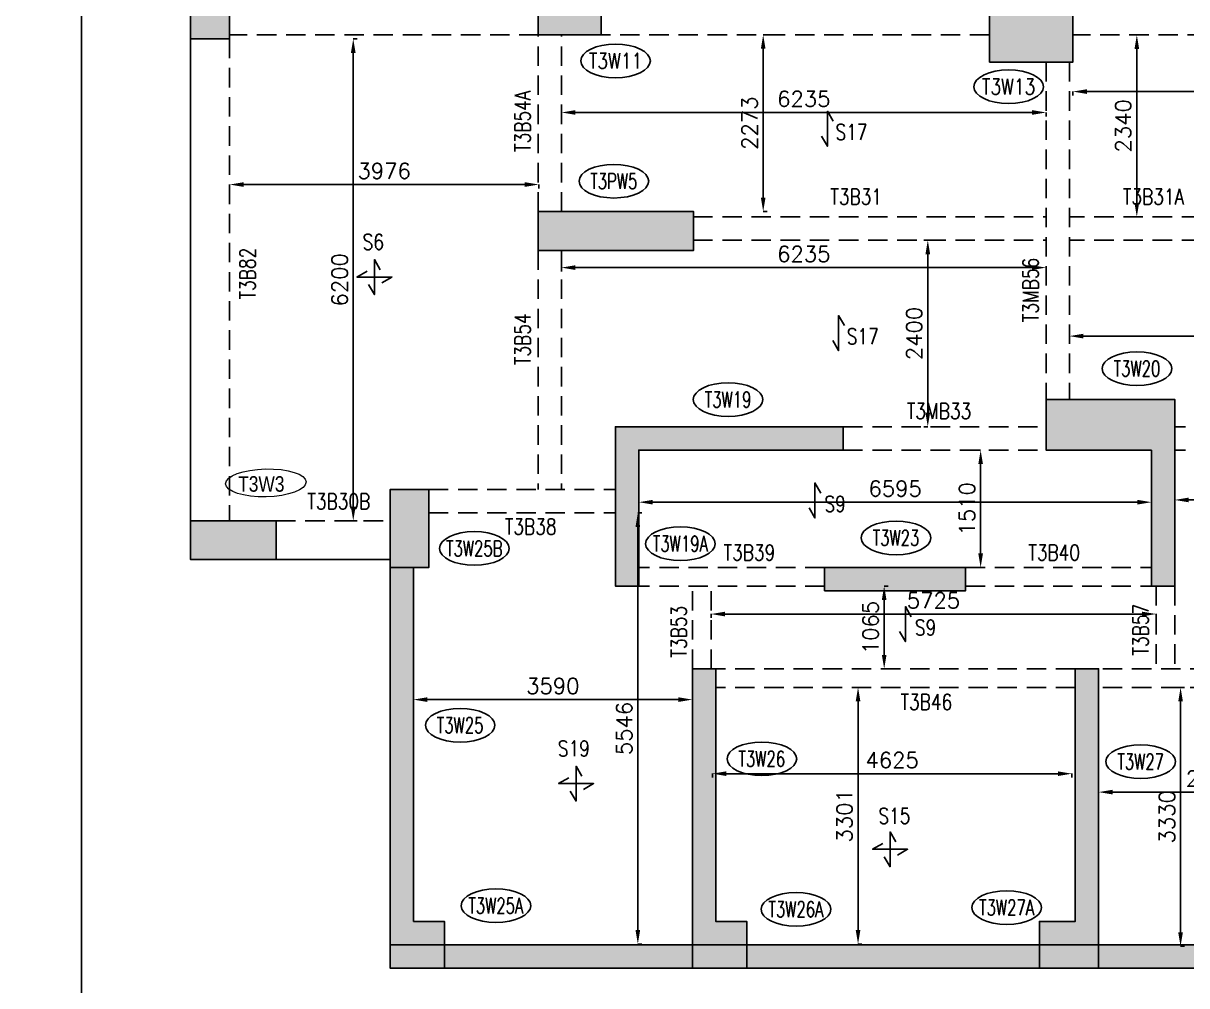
# Model space of a CAD drawing. Header units: millimetres. Extents: x 3105849 to 3692204, y 664613 to 1031566.
# Drawn here: x 3138010 to 3152977, y 676824 to 689207 of the extents above; entities that cross this region are included whole.
import ezdxf
from ezdxf.enums import TextEntityAlignment as Align

# ---------------------------------------------------------------- set-up
doc = ezdxf.new("R2010")
doc.units = ezdxf.units.MM
doc.header["$LTSCALE"] = 100
doc.header["$MEASUREMENT"] = 0
doc.linetypes.add('HIDDEN', pattern=[0.375, 0.25, -0.125])
for name, color, linetype, lineweight in [('A-WALL-IDEN', 211, 'Continuous', 15), ('RET. WALL HATCH', 40, 'Continuous', 15), ('SLAB NO', 3, 'Continuous', 35)]:
    doc.layers.add(name, color=color, linetype=linetype, lineweight=lineweight)
for name, color, linetype in [('BEAM', 3, 'Continuous'), ('BEAM NO', 3, 'Continuous'), ('COL', 6, 'Continuous'), ('col solid', 20, 'Continuous'), ('COL-NO TOWR-T3', 8, 'Continuous'), ('POD BEAM', 3, 'Continuous'), ('PODIUM COL', 6, 'Continuous'), ('PODIUM COL SOLID', 20, 'Continuous'), ('RET. WALL', 6, 'Continuous'), ('SLABS NO T2', 3, 'Continuous'), ('SYMBOL', 1, 'Continuous')]:
    doc.layers.add(name, color=color, linetype=linetype)
doc.styles.add('ARIAL', font='arial.ttf', dxfattribs={"width": 0.8})
doc.styles.add('romance', font='romans.shx')
doc.styles.add('ROMANS', font='romans.shx', dxfattribs={"width": 0.8})
doc.dimstyles.new('100T', dxfattribs={"dimtxt": 200, "dimasz": 180, "dimexe": 50, "dimexo": 50, "dimgap": 75, "dimtad": 1, "dimdec": 0, "dimzin": 0, "dimdsep": 46, "dimtxsty": 'romance', "dimcen": 0.09, "dimdle": 150, "dimclrd": 11, "dimclre": 11, "dimclrt": 2, "dimadec": 0, "dimazin": 0, "dimtfac": 1, "dimtdec": 0, "dimtofl": 0, "dimtmove": 0, "dimatfit": 3, "dimfxl": 1, "dimtolj": 1, "dimtzin": 0, "dimarcsym": 0})

# ---------------------------------------------------------------- blocks, each defined once
blk = doc.blocks.new('A$C08c7907b')
at = {"layer": 'COL-NO TOWR-T3', "color": 8}
blk.add_ellipse((-503, 194, 0), major_axis=(448, 0), ratio=0.482829, dxfattribs=at)
at = {"layer": 'COL-NO TOWR-T3', "color": 3, "style": 'ROMANS', "width": 0.8}
blk.add_attdef('12345', text='', height=200, dxfattribs=at).set_placement((-503, 194, 0), align=Align.MIDDLE_CENTER)
blk = doc.blocks.new('A$C6DB00AAD')
at = {"layer": 'SYMBOL', "color": 2, "linetype": 'Continuous'}
blk.add_lwpolyline([(150, 320), (75, 450), (75, 0), (0, 130)], dxfattribs=at)
blk = doc.blocks.new('A$C7B313EF1')
at = {"layer": 'SYMBOL', "color": 2, "linetype": 'Continuous'}
for points in [[(300, 320), (225, 450), (225, 0), (150, 130)], [(130, 300), (0, 225), (450, 225), (320, 150)]]:
    blk.add_lwpolyline(points, dxfattribs=at)
blk = doc.blocks.new('*D2789')
at = {"layer": 'Defpoints', "color": 0, "transparency": 16777216}
for p in [(3151513, 689056, 0), (3152335, 689056), (3151468, 686716, 0)]:
    blk.add_point(p, dxfattribs=at)
at = {"layer": 'SLABS NO T2', "color": 11, "lineweight": -2, "transparency": 16777216}
for p, q in [((3152334, 689056), (3152385, 689056)), ((3152335, 686896), (3152335, 688876)), ((3152334, 686716), (3152385, 686716))]:
    blk.add_line(p, q, dxfattribs=at)
at = {"layer": 'SLABS NO T2', "color": 11, "transparency": 16777216}
for points in [[(3152305, 688876), (3152365, 688876), (3152335, 689056)], [(3152305, 686896), (3152365, 686896), (3152335, 686716)]]:
    blk.add_solid(points, dxfattribs=at)
at = {"layer": 'SLABS NO T2', "color": 2, "transparency": 16777216, "insert": (3152160, 687886), "char_height": 200, "attachment_point": 5, "rotation": 90, "style": 'romance'}
blk.add_mtext('\\A1;2340', dxfattribs=at)
blk = doc.blocks.new('*D2790')
at = {"layer": 'Defpoints', "color": 0, "transparency": 16777216}
for p in [(3151513, 689056, 0), (3156613, 689056), (3151513, 688328)]:
    blk.add_point(p, dxfattribs=at)
at = {"layer": 'SLABS NO T2', "color": 11, "lineweight": -2, "transparency": 16777216}
for p, q in [((3151513, 688329), (3151513, 688278)), ((3156433, 688328), (3151693, 688328)), ((3156613, 688329), (3156613, 688278))]:
    blk.add_line(p, q, dxfattribs=at)
at = {"layer": 'SLABS NO T2', "color": 11, "transparency": 16777216}
for points in [[(3151693, 688358), (3151693, 688298), (3151513, 688328)], [(3156433, 688358), (3156433, 688298), (3156613, 688328)]]:
    blk.add_solid(points, dxfattribs=at)
at = {"layer": 'SLABS NO T2', "color": 2, "transparency": 16777216, "insert": (3154063, 688503), "char_height": 200, "attachment_point": 5, "style": 'romance'}
blk.add_mtext('\\A1;5100', dxfattribs=at)
blk = doc.blocks.new('*D2791')
at = {"layer": 'Defpoints', "color": 0, "transparency": 16777216}
for p in [(3140665, 689058), (3144641, 689058), (3140665, 687132)]:
    blk.add_point(p, dxfattribs=at)
at = {"layer": 'SLABS NO T2', "color": 11, "lineweight": -2, "transparency": 16777216}
for p, q in [((3140665, 687133), (3140665, 687082)), ((3144461, 687132), (3140845, 687132)), ((3144641, 687133), (3144641, 687082))]:
    blk.add_line(p, q, dxfattribs=at)
at = {"layer": 'SLABS NO T2', "color": 11, "transparency": 16777216}
for points in [[(3140845, 687162), (3140845, 687102), (3140665, 687132)], [(3144461, 687162), (3144461, 687102), (3144641, 687132)]]:
    blk.add_solid(points, dxfattribs=at)
at = {"layer": 'SLABS NO T2', "color": 2, "transparency": 16777216, "insert": (3142653, 687307), "char_height": 200, "attachment_point": 5, "style": 'romance'}
blk.add_mtext('\\A1;3976', dxfattribs=at)
blk = doc.blocks.new('*D2792')
at = {"layer": 'Defpoints', "color": 0, "transparency": 16777216}
for p in [(3140663, 689006), (3140663, 682806), (3142255, 682806)]:
    blk.add_point(p, dxfattribs=at)
at = {"layer": 'SLABS NO T2', "color": 11, "lineweight": -2, "transparency": 16777216}
for p, q in [((3142254, 689006), (3142305, 689006)), ((3142255, 688826), (3142255, 682986)), ((3142254, 682806), (3142305, 682806))]:
    blk.add_line(p, q, dxfattribs=at)
at = {"layer": 'SLABS NO T2', "color": 11, "transparency": 16777216}
for points in [[(3142225, 688826), (3142285, 688826), (3142255, 689006)], [(3142225, 682986), (3142285, 682986), (3142255, 682806)]]:
    blk.add_solid(points, dxfattribs=at)
at = {"layer": 'SLABS NO T2', "color": 2, "transparency": 16777216, "insert": (3142080, 685906), "char_height": 200, "attachment_point": 5, "rotation": 90, "style": 'romance'}
blk.add_mtext('\\A1;6200', dxfattribs=at)
blk = doc.blocks.new('*D2794')
at = {"layer": 'Defpoints', "color": 0, "transparency": 16777216}
for p in [(3146875, 680876, 0), (3151500, 680876, 0), (3146875, 679552)]:
    blk.add_point(p, dxfattribs=at)
at = {"layer": 'SLABS NO T2', "color": 11, "lineweight": -2, "transparency": 16777216}
for p, q in [((3146875, 679553), (3146875, 679502)), ((3151320, 679552), (3147055, 679552)), ((3151500, 679553), (3151500, 679502))]:
    blk.add_line(p, q, dxfattribs=at)
at = {"layer": 'SLABS NO T2', "color": 11, "transparency": 16777216}
for points in [[(3147055, 679582), (3147055, 679522), (3146875, 679552)], [(3151320, 679582), (3151320, 679522), (3151500, 679552)]]:
    blk.add_solid(points, dxfattribs=at)
at = {"layer": 'SLABS NO T2', "color": 2, "transparency": 16777216, "insert": (3149188, 679727), "char_height": 200, "attachment_point": 5, "style": 'romance'}
blk.add_mtext('\\A1;4625', dxfattribs=at)
blk = doc.blocks.new('*D2795')
at = {"layer": 'Defpoints', "color": 0, "transparency": 16777216}
for p in [(3151843, 680661, 0), (3154773, 680661, 0), (3151843, 679315)]:
    blk.add_point(p, dxfattribs=at)
at = {"layer": 'SLABS NO T2', "color": 11, "lineweight": -2, "transparency": 16777216}
for p, q in [((3151843, 679316), (3151843, 679265)), ((3154593, 679315), (3152023, 679315)), ((3154773, 679316), (3154773, 679265))]:
    blk.add_line(p, q, dxfattribs=at)
at = {"layer": 'SLABS NO T2', "color": 11, "transparency": 16777216}
for points in [[(3152023, 679345), (3152023, 679285), (3151843, 679315)], [(3154593, 679345), (3154593, 679285), (3154773, 679315)]]:
    blk.add_solid(points, dxfattribs=at)
at = {"layer": 'SLABS NO T2', "color": 2, "transparency": 16777216, "insert": (3153308, 679490), "char_height": 200, "attachment_point": 5, "style": 'romance'}
blk.add_mtext('\\A1;2930', dxfattribs=at)
blk = doc.blocks.new('*D2800')
at = {"layer": 'Defpoints', "color": 0, "transparency": 16777216}
for p in [(3144933, 689058), (3151168, 689056), (3151168, 688059)]:
    blk.add_point(p, dxfattribs=at)
at = {"layer": 'SLABS NO T2', "color": 11, "lineweight": -2, "transparency": 16777216}
for p, q in [((3144933, 688060), (3144933, 688009)), ((3145113, 688059), (3150988, 688059)), ((3151168, 688060), (3151168, 688009))]:
    blk.add_line(p, q, dxfattribs=at)
at = {"layer": 'SLABS NO T2', "color": 11, "transparency": 16777216}
for points in [[(3145113, 688089), (3145113, 688029), (3144933, 688059)], [(3150988, 688089), (3150988, 688029), (3151168, 688059)]]:
    blk.add_solid(points, dxfattribs=at)
at = {"layer": 'SLABS NO T2', "color": 2, "transparency": 16777216, "insert": (3148051, 688234), "char_height": 200, "attachment_point": 5, "style": 'romance'}
blk.add_mtext('\\A1;6235', dxfattribs=at)
blk = doc.blocks.new('*D2801')
at = {"layer": 'Defpoints', "color": 0, "transparency": 16777216}
for p in [(3144933, 689058), (3144933, 686785), (3147529, 686785)]:
    blk.add_point(p, dxfattribs=at)
at = {"layer": 'SLABS NO T2', "color": 11, "lineweight": -2, "transparency": 16777216}
for p, q in [((3147528, 689058), (3147579, 689058)), ((3147529, 688878), (3147529, 686965)), ((3147528, 686785), (3147579, 686785))]:
    blk.add_line(p, q, dxfattribs=at)
at = {"layer": 'SLABS NO T2', "color": 11, "transparency": 16777216}
for points in [[(3147499, 688878), (3147559, 688878), (3147529, 689058)], [(3147499, 686965), (3147559, 686965), (3147529, 686785)]]:
    blk.add_solid(points, dxfattribs=at)
at = {"layer": 'SLABS NO T2', "color": 2, "transparency": 16777216, "insert": (3147354, 687921), "char_height": 200, "attachment_point": 5, "rotation": 90, "style": 'romance'}
blk.add_mtext('\\A1;2273', dxfattribs=at)
blk = doc.blocks.new('*D2802')
at = {"layer": 'Defpoints', "color": 0, "transparency": 16777216}
for p in [(3151168, 686416, 0), (3144933, 686285), (3151168, 686063)]:
    blk.add_point(p, dxfattribs=at)
at = {"layer": 'SLABS NO T2', "color": 11, "lineweight": -2, "transparency": 16777216}
for p, q in [((3144933, 686063), (3144933, 686013)), ((3145113, 686063), (3150988, 686063)), ((3151168, 686063), (3151168, 686013))]:
    blk.add_line(p, q, dxfattribs=at)
at = {"layer": 'SLABS NO T2', "color": 11, "transparency": 16777216}
for points in [[(3145113, 686093), (3145113, 686033), (3144933, 686063)], [(3150988, 686093), (3150988, 686033), (3151168, 686063)]]:
    blk.add_solid(points, dxfattribs=at)
at = {"layer": 'SLABS NO T2', "color": 2, "transparency": 16777216, "insert": (3148051, 686238), "char_height": 200, "attachment_point": 5, "style": 'romance'}
blk.add_mtext('\\A1;6235', dxfattribs=at)
blk = doc.blocks.new('*D2803')
at = {"layer": 'Defpoints', "color": 0, "transparency": 16777216}
for p in [(3149646, 686416), (3151168, 686416, 0), (3151168, 684016, 0)]:
    blk.add_point(p, dxfattribs=at)
at = {"layer": 'SLABS NO T2', "color": 11, "lineweight": -2, "transparency": 16777216}
for p, q in [((3149647, 686416), (3149596, 686416)), ((3149646, 684196), (3149646, 686236)), ((3149647, 684016), (3149596, 684016))]:
    blk.add_line(p, q, dxfattribs=at)
at = {"layer": 'SLABS NO T2', "color": 11, "transparency": 16777216}
for points in [[(3149616, 686236), (3149676, 686236), (3149646, 686416)], [(3149616, 684196), (3149676, 684196), (3149646, 684016)]]:
    blk.add_solid(points, dxfattribs=at)
at = {"layer": 'SLABS NO T2', "color": 2, "transparency": 16777216, "insert": (3149471, 685216), "char_height": 200, "attachment_point": 5, "rotation": 90, "style": 'romance'}
blk.add_mtext('\\A1;2400', dxfattribs=at)
blk = doc.blocks.new('*D2805')
at = {"layer": 'Defpoints', "color": 0, "transparency": 16777216}
for p in [(3158227, 685182), (3151468, 684364, 0), (3158227, 684364, 0)]:
    blk.add_point(p, dxfattribs=at)
at = {"layer": 'SLABS NO T2', "color": 11, "lineweight": -2, "transparency": 16777216}
for p, q in [((3151468, 685182), (3151468, 685232)), ((3158227, 685182), (3158227, 685232)), ((3151648, 685182), (3158047, 685182))]:
    blk.add_line(p, q, dxfattribs=at)
at = {"layer": 'SLABS NO T2', "color": 11, "transparency": 16777216}
for points in [[(3151648, 685212), (3151648, 685152), (3151468, 685182)], [(3158047, 685212), (3158047, 685152), (3158227, 685182)]]:
    blk.add_solid(points, dxfattribs=at)
at = {"layer": 'SLABS NO T2', "color": 2, "transparency": 16777216, "insert": (3154847, 685357), "char_height": 200, "attachment_point": 5, "style": 'romance'}
blk.add_mtext('\\A1;6759', dxfattribs=at)
blk = doc.blocks.new('*D2806')
at = {"layer": 'Defpoints', "color": 0, "transparency": 16777216}
for p in [(3145928, 683716), (3152523, 683716), (3152523, 683045)]:
    blk.add_point(p, dxfattribs=at)
at = {"layer": 'SLABS NO T2', "color": 11, "lineweight": -2, "transparency": 16777216}
for p, q in [((3145928, 683046), (3145928, 682995)), ((3146108, 683045), (3152343, 683045)), ((3152523, 683046), (3152523, 682995))]:
    blk.add_line(p, q, dxfattribs=at)
at = {"layer": 'SLABS NO T2', "color": 11, "transparency": 16777216}
for points in [[(3146108, 683075), (3146108, 683015), (3145928, 683045)], [(3152343, 683075), (3152343, 683015), (3152523, 683045)]]:
    blk.add_solid(points, dxfattribs=at)
at = {"layer": 'SLABS NO T2', "color": 2, "transparency": 16777216, "insert": (3149226, 683220), "char_height": 200, "attachment_point": 5, "style": 'romance'}
blk.add_mtext('\\A1;6595', dxfattribs=at)
blk = doc.blocks.new('*D2807')
at = {"layer": 'Defpoints', "color": 0, "transparency": 16777216}
for p in [(3152523, 683716), (3150326, 682206), (3152523, 682206, 0)]:
    blk.add_point(p, dxfattribs=at)
at = {"layer": 'SLABS NO T2', "color": 11, "lineweight": -2, "transparency": 16777216}
for p, q in [((3150326, 683716), (3150276, 683716)), ((3150326, 683536), (3150326, 682386)), ((3150326, 682206), (3150276, 682206))]:
    blk.add_line(p, q, dxfattribs=at)
at = {"layer": 'SLABS NO T2', "color": 11, "transparency": 16777216}
for points in [[(3150296, 683536), (3150356, 683536), (3150326, 683716)], [(3150296, 682386), (3150356, 682386), (3150326, 682206)]]:
    blk.add_solid(points, dxfattribs=at)
at = {"layer": 'SLABS NO T2', "color": 2, "transparency": 16777216, "insert": (3150151, 682961), "char_height": 200, "attachment_point": 5, "rotation": 90, "style": 'romance'}
blk.add_mtext('\\A1;1510', dxfattribs=at)
blk = doc.blocks.new('*D2808')
at = {"layer": 'Defpoints', "color": 0, "transparency": 16777216}
for p in [(3152823, 683716, 0), (3154833, 683716, 0), (3154833, 683074)]:
    blk.add_point(p, dxfattribs=at)
at = {"layer": 'SLABS NO T2', "color": 11, "lineweight": -2, "transparency": 16777216}
for p, q in [((3152823, 683074), (3152823, 683024)), ((3153003, 683074), (3154653, 683074)), ((3154833, 683074), (3154833, 683024))]:
    blk.add_line(p, q, dxfattribs=at)
at = {"layer": 'SLABS NO T2', "color": 11, "transparency": 16777216}
for points in [[(3153003, 683104), (3153003, 683044), (3152823, 683074)], [(3154653, 683104), (3154653, 683044), (3154833, 683074)]]:
    blk.add_solid(points, dxfattribs=at)
at = {"layer": 'SLABS NO T2', "color": 2, "transparency": 16777216, "insert": (3153828, 683249), "char_height": 200, "attachment_point": 5, "style": 'romance'}
blk.add_mtext('\\A1;2010', dxfattribs=at)
blk = doc.blocks.new('*D2810')
at = {"layer": 'Defpoints', "color": 0, "transparency": 16777216}
for p in [(3146858, 681966, 0), (3152583, 681966, 0), (3152583, 681606)]:
    blk.add_point(p, dxfattribs=at)
at = {"layer": 'SLABS NO T2', "color": 11, "lineweight": -2, "transparency": 16777216}
for p, q in [((3146858, 681607), (3146858, 681556)), ((3147038, 681606), (3152403, 681606)), ((3152583, 681607), (3152583, 681556))]:
    blk.add_line(p, q, dxfattribs=at)
at = {"layer": 'SLABS NO T2', "color": 11, "transparency": 16777216}
for points in [[(3147038, 681636), (3147038, 681576), (3146858, 681606)], [(3152403, 681636), (3152403, 681576), (3152583, 681606)]]:
    blk.add_solid(points, dxfattribs=at)
at = {"layer": 'SLABS NO T2', "color": 2, "transparency": 16777216, "insert": (3149721, 681781), "char_height": 200, "attachment_point": 5, "style": 'romance'}
blk.add_mtext('\\A1;5725', dxfattribs=at)
blk = doc.blocks.new('*D2811')
at = {"layer": 'Defpoints', "color": 0, "transparency": 16777216}
for p in [(3146858, 681966, 0), (3146858, 680901, 0), (3149085, 680901)]:
    blk.add_point(p, dxfattribs=at)
at = {"layer": 'SLABS NO T2', "color": 11, "lineweight": -2, "transparency": 16777216}
for p, q in [((3149084, 681966), (3149135, 681966)), ((3149085, 681786), (3149085, 681081)), ((3149084, 680901), (3149135, 680901))]:
    blk.add_line(p, q, dxfattribs=at)
at = {"layer": 'SLABS NO T2', "color": 11, "transparency": 16777216}
for points in [[(3149055, 681786), (3149115, 681786), (3149085, 681966)], [(3149055, 681081), (3149115, 681081), (3149085, 680901)]]:
    blk.add_solid(points, dxfattribs=at)
at = {"layer": 'SLABS NO T2', "color": 2, "transparency": 16777216, "insert": (3148910, 681434), "char_height": 200, "attachment_point": 5, "rotation": 90, "style": 'romance'}
blk.add_mtext('\\A1;1065', dxfattribs=at)
blk = doc.blocks.new('*D2813')
at = {"layer": 'Defpoints', "color": 0, "transparency": 16777216}
for p in [(3146618, 680505), (3143028, 677651), (3146618, 677651)]:
    blk.add_point(p, dxfattribs=at)
at = {"layer": 'SLABS NO T2', "color": 11, "lineweight": -2, "transparency": 16777216}
for p, q in [((3143028, 680504), (3143028, 680555)), ((3146618, 680504), (3146618, 680555)), ((3143208, 680505), (3146438, 680505))]:
    blk.add_line(p, q, dxfattribs=at)
at = {"layer": 'SLABS NO T2', "color": 11, "transparency": 16777216}
for points in [[(3143208, 680535), (3143208, 680475), (3143028, 680505)], [(3146438, 680535), (3146438, 680475), (3146618, 680505)]]:
    blk.add_solid(points, dxfattribs=at)
at = {"layer": 'SLABS NO T2', "color": 2, "transparency": 16777216, "insert": (3144823, 680680), "char_height": 200, "attachment_point": 5, "style": 'romance'}
blk.add_mtext('\\A1;3590', dxfattribs=at)
blk = doc.blocks.new('*D2814')
at = {"layer": 'Defpoints', "color": 0, "transparency": 16777216}
for p in [(3145628, 682906), (3145628, 677360), (3145916, 677360)]:
    blk.add_point(p, dxfattribs=at)
at = {"layer": 'SLABS NO T2', "color": 11, "lineweight": -2, "transparency": 16777216}
for p, q in [((3145915, 682906), (3145966, 682906)), ((3145916, 682726), (3145916, 677540)), ((3145915, 677360), (3145966, 677360))]:
    blk.add_line(p, q, dxfattribs=at)
at = {"layer": 'SLABS NO T2', "color": 11, "transparency": 16777216}
for points in [[(3145886, 682726), (3145946, 682726), (3145916, 682906)], [(3145886, 677540), (3145946, 677540), (3145916, 677360)]]:
    blk.add_solid(points, dxfattribs=at)
at = {"layer": 'SLABS NO T2', "color": 2, "transparency": 16777216, "insert": (3145741, 680133), "char_height": 200, "attachment_point": 5, "rotation": 90, "style": 'romance'}
blk.add_mtext('\\A1;5546', dxfattribs=at)
blk = doc.blocks.new('*D2815')
at = {"layer": 'Defpoints', "color": 0, "transparency": 16777216}
for p in [(3146918, 680661, 0), (3146918, 677360, 0), (3148749, 677360)]:
    blk.add_point(p, dxfattribs=at)
at = {"layer": 'SLABS NO T2', "color": 11, "lineweight": -2, "transparency": 16777216}
for p, q in [((3148748, 680661), (3148799, 680661)), ((3148749, 680481), (3148749, 677540)), ((3148748, 677360), (3148799, 677360))]:
    blk.add_line(p, q, dxfattribs=at)
at = {"layer": 'SLABS NO T2', "color": 11, "transparency": 16777216}
for points in [[(3148719, 680481), (3148779, 680481), (3148749, 680661)], [(3148719, 677540), (3148779, 677540), (3148749, 677360)]]:
    blk.add_solid(points, dxfattribs=at)
at = {"layer": 'SLABS NO T2', "color": 2, "transparency": 16777216, "insert": (3148574, 679011), "char_height": 200, "attachment_point": 5, "rotation": 90, "style": 'romance'}
blk.add_mtext('\\A1;3301', dxfattribs=at)
blk = doc.blocks.new('*D2816')
at = {"layer": 'Defpoints', "color": 0, "transparency": 16777216}
for p in [(3151843, 680661, 0), (3151843, 677331, 0), (3152898, 677331)]:
    blk.add_point(p, dxfattribs=at)
at = {"layer": 'SLABS NO T2', "color": 11, "lineweight": -2, "transparency": 16777216}
for p, q in [((3152897, 680661), (3152948, 680661)), ((3152898, 680481), (3152898, 677511)), ((3152897, 677331), (3152948, 677331))]:
    blk.add_line(p, q, dxfattribs=at)
at = {"layer": 'SLABS NO T2', "color": 11, "transparency": 16777216}
for points in [[(3152868, 680481), (3152928, 680481), (3152898, 680661)], [(3152868, 677511), (3152928, 677511), (3152898, 677331)]]:
    blk.add_solid(points, dxfattribs=at)
at = {"layer": 'SLABS NO T2', "color": 2, "transparency": 16777216, "insert": (3152723, 678996), "char_height": 200, "attachment_point": 5, "rotation": 90, "style": 'romance'}
blk.add_mtext('\\A1;3330', dxfattribs=at)

msp = doc.modelspace()

# ---------------------------------------------------------------- hatches: boundary and pattern name
at = {"layer": 'col solid'}
h = msp.add_hatch(color=256, dxfattribs=at)
h.dxf.hatch_style = 1
h.paths.add_polyline_path([(3145443.1, 689056.4), (3144633.1, 689056.4), (3144633.1, 691381.4), (3145133.1, 691381.4), (3145133.1, 689556.4), (3145443.1, 689556.4)])
h = msp.add_hatch(color=256, dxfattribs=at)
h.dxf.hatch_style = 1
h.paths.add_polyline_path([(3150438.1, 688706.4), (3151513.1, 688706.4), (3151513.1, 690781.4), (3151013.1, 690781.4), (3151013.1, 689356.4), (3150438.1, 689356.4)])
h = msp.add_hatch(color=256, dxfattribs=at)
h.dxf.hatch_style = 1
h.paths.add_polyline_path([(3140163.2, 690006.4), (3140663.2, 690006.4), (3140663.2, 689006.4), (3140163.2, 689006.4)])
h = msp.add_hatch(color=256, dxfattribs=at)
h.dxf.hatch_style = 1
h.paths.add_polyline_path([(3152523.1, 683716.4), (3151168.1, 683716.4), (3151168.1, 684366.4), (3152823.1, 684366.4), (3152823.1, 681966.4), (3152523.1, 681966.4)])
h = msp.add_hatch(color=256, dxfattribs=at)
h.dxf.hatch_style = 1
h.paths.add_polyline_path([(3148558.1, 684016.4), (3145628.1, 684016.4), (3145628.1, 681966.4), (3145928.1, 681966.4), (3145928.1, 683716.4), (3148558.1, 683716.4)])
h = msp.add_hatch(color=256, dxfattribs=at)
h.dxf.hatch_style = 1
h.paths.add_polyline_path([(3143228.1, 683206.4), (3143228.1, 682206.4), (3142728.1, 682206.4), (3142728.1, 683206.4)])
h = msp.add_hatch(color=256, dxfattribs=at)
h.dxf.hatch_style = 1
h.paths.add_polyline_path([(3141263.4, 682306.4), (3140163.2, 682306.4), (3140163.2, 682806.4), (3141263.4, 682806.4)])
h = msp.add_hatch(color=256, dxfattribs=at)
h.dxf.hatch_style = 1
h.paths.add_polyline_path([(3143028.1, 677651.4), (3143028.1, 682206.4), (3142728.1, 682206.4), (3142728.1, 677051.4), (3143428.1, 677051.4), (3143428.1, 677651.4)])
h = msp.add_hatch(color=256, dxfattribs=at)
h.dxf.hatch_style = 1
h.paths.add_polyline_path([(3150133.1, 682206.4), (3150133.1, 681906.4), (3148318.1, 681906.4), (3148318.1, 682206.4)])
h = msp.add_hatch(color=256, dxfattribs=at)
h.dxf.hatch_style = 1
h.paths.add_polyline_path([(3146918.1, 680901.3), (3146618.1, 680901.3), (3146618.1, 677051.4), (3147318.1, 677051.4), (3147318.1, 677651.4), (3146918.1, 677651.4)])
h = msp.add_hatch(color=256, dxfattribs=at)
h.dxf.hatch_style = 1
h.paths.add_polyline_path([(3151543.1, 680901.4), (3151543.1, 677651.4), (3151083.1, 677651.4), (3151083.1, 677051.4), (3151843.1, 677051.4), (3151843.1, 680901.4)])
at = {"layer": 'PODIUM COL SOLID'}
h = msp.add_hatch(color=256, dxfattribs=at)
h.dxf.hatch_style = 1
h.paths.add_polyline_path([(3144633.1, 686784.8), (3146633.1, 686784.8), (3146633.1, 686284.8), (3144633.1, 686284.8)])
at = {"layer": 'RET. WALL HATCH'}
h = msp.add_hatch(color=256, dxfattribs=at)
h.dxf.hatch_style = 1
h.paths.add_polyline_path([(3105849.7, 677051.4), (3105849.6, 677353.9), (3105848.7, 677353.9), (3105848.7, 677351.4)])
h.paths.add_polyline_path([(3142728.1, 677351.4), (3142728.1, 677051.4), (3178008.1, 677051.4), (3178008.1, 677351.4), (3162443.1, 677351.4), (3162443.1, 677656.4), (3158993.1, 677656.4), (3158993.1, 677351.4)])

# ---------------------------------------------------------------- linework, layer by layer
at = {"layer": 'A-WALL-IDEN', "lineweight": 5}
msp.add_ellipse((3141130.6, 683293.4), major_axis=(-517.2, -11.5), ratio=0.3478211, dxfattribs=at)
at = {"layer": 'BEAM', "linetype": 'HIDDEN', "ltscale": 10}
for p, q in [((3150438.1, 689056.4, 0.3), (3145443.1, 689056.4, 0.3)), ((3156613.1, 689056.2), (3151513.1, 689056.2, 0.2)), ((3153538.1, 686716.4), (3151468.1, 686716.4, 0.3)), ((3153538.1, 686416.4), (3151468.1, 686416.4, 0.3)), ((3148558.1, 684016.4, 0.3), (3151168.1, 684016.4, 0.3)), ((3158213.1, 684016.4), (3152823.1, 684016.4, 0.5)), ((3148558.1, 683716.4, 0.3), (3151168.1, 683716.4, 0.3)), ((3158213.1, 683716.4), (3152823.1, 683716.4, 0.3)), ((3148318.1, 682206.4, 0.3), (3145928.1, 682206.4, 0.3)), ((3150133.1, 682206.4, 0.3), (3152523.1, 682206.4, 0.3)), ((3148318.1, 681966.4, 0.3), (3145928.1, 681966.4, 0.3)), ((3146618.1, 680901.4, 0.3), (3146618.1, 681966.4, 0.3)), ((3146858.1, 680901.4, 0.3), (3146858.1, 681966.4, 0.3)), ((3150133.1, 681966.4, 0.3), (3152523.1, 681966.4, 0.3)), ((3152583.1, 681966.4, 0.3), (3152583.1, 680901.4, 0.3)), ((3152823.1, 681966.4, 0.3), (3152823.1, 680901.4, 0.3)), ((3151543.1, 680901.4, 0.3), (3146918.1, 680901.4)), ((3154773.1, 680901.4, 0.3), (3151843.1, 680901.4)), ((3151543.1, 680661.4, 0.3), (3146918.1, 680661.4, 0.3)), ((3154773.1, 680661.4, 0.3), (3151843.1, 680661.4, 0.3))]:
    msp.add_line(p, q, dxfattribs=at)
at = {"layer": 'COL'}
for points in [[(3145443.1, 689056.4), (3144633.1, 689056.4), (3144633.1, 691381.4), (3145133.1, 691381.4), (3145133.1, 689556.4), (3145443.1, 689556.4)], [(3150438.1, 688706.4), (3151513.1, 688706.4), (3151513.1, 690781.4), (3151013.1, 690781.4), (3151013.1, 689356.4), (3150438.1, 689356.4)], [(3140163.2, 690006.4), (3140663.2, 690006.4), (3140663.2, 689006.4), (3140163.2, 689006.4)], [(3152523.1, 683716.4), (3151168.1, 683716.4), (3151168.1, 684366.4), (3152823.1, 684366.4), (3152823.1, 681966.4), (3152523.1, 681966.4)], [(3148558.1, 684016.4), (3145628.1, 684016.4), (3145628.1, 681966.4), (3145928.1, 681966.4), (3145928.1, 683716.4), (3148558.1, 683716.4)], [(3143228.1, 683206.4), (3143228.1, 682206.4), (3142728.1, 682206.4), (3142728.1, 683206.4)], [(3141263.4, 682306.4), (3140163.2, 682306.4), (3140163.2, 682806.4), (3141263.4, 682806.4)], [(3143028.1, 677651.4), (3143028.1, 682206.4), (3142728.1, 682206.4), (3142728.1, 677051.4), (3143428.1, 677051.4), (3143428.1, 677651.4)], [(3150133.1, 682206.4), (3150133.1, 681906.4), (3148318.1, 681906.4), (3148318.1, 682206.4)], [(3146918.1, 680901.3), (3146618.1, 680901.3), (3146618.1, 677051.4), (3147318.1, 677051.4), (3147318.1, 677651.4), (3146918.1, 677651.4)]]:
    msp.add_lwpolyline(points, close=True, dxfattribs=at)
msp.add_lwpolyline([(3151543.1, 680901.4), (3151543.1, 677651.4), (3151083.1, 677651.4), (3151083.1, 677051.4), (3151843.1, 677051.4), (3151843.1, 680901.4), (3151543.1, 680901.4)], dxfattribs=at)
at = {"layer": 'POD BEAM'}
for p, q in [((3140163.2, 689006.4), (3140163.2, 682806.4)), ((3141263.4, 682306.4), (3142730.8, 682306.4))]:
    msp.add_line(p, q, dxfattribs=at)
at = {"layer": 'POD BEAM', "linetype": 'HIDDEN', "ltscale": 10}
for p, q in [((3140663.2, 689006.4), (3140663.2, 682806.4)), ((3144641, 689057.6), (3140664.6, 689057.6)), ((3144633.1, 686784.8), (3144633.1, 689057.6)), ((3144933.1, 686784.8), (3144933.1, 689057.6)), ((3151168.1, 688706.4, 0.3), (3151168.1, 684363.9, 0.3)), ((3151468.1, 688706.4, 0.3), (3151468.1, 684363.9, 0.3)), ((3146628.4, 686716.4, 0.3), (3151168.1, 686716.4, 0.3)), ((3146628.4, 686416.4, 0.3), (3151168.1, 686416.4, 0.3)), ((3144633.1, 686284.8), (3144633.3, 683206.5, -0.3)), ((3144933.1, 686284.8), (3144933.3, 683206.5, -0.3)), ((3143228.1, 683206.4), (3145628.1, 683206.4)), ((3141263.4, 682806.4), (3142730.8, 682806.4)), ((3143228.1, 682906.4), (3145628.1, 682906.4))]:
    msp.add_line(p, q, dxfattribs=at)
at = {"layer": 'PODIUM COL'}
msp.add_lwpolyline([(3144633.1, 686784.8), (3146633.1, 686784.8), (3146633.1, 686284.8), (3144633.1, 686284.8)], close=True, dxfattribs=at)
at = {"layer": 'RET. WALL', "elevation": -0.3}
msp.add_lwpolyline([(3142728.1, 677351.4), (3158993.1, 677351.4), (3158993.1, 677656.4), (3162443.1, 677656.4), (3162443.1, 677351.4), (3178008.1, 677351.4), (3178008.1, 677051.4), (3142728.1, 677051.4)], dxfattribs=at)
at = {"layer": 'SLABS NO T2', "color": 7}
msp.add_lwpolyline([(3138759.5, 700562.8), (3180783, 700562.8), (3180783, 664612.9), (3138759.5, 664612.9)], close=True, dxfattribs=at)

# ---------------------------------------------------------------- block references
at = {"layer": 'COL-NO TOWR-T3'}
for p, values in [((3146131.9, 688528.8, 0), {'12345': 'T3W11'}), ((3151189.1, 688196.2, 0), {'12345': 'T3W13'})]:
    msp.add_blockref('A$C08c7907b', p, dxfattribs=at).add_auto_attribs(values)
ref = msp.add_blockref('A$C08c7907b', (3146110.4, 686981, 0), dxfattribs=at)
ref.add_attrib('12345', 'T3PW5', dxfattribs={"color": 3, "height": 200, "style": 'ROMANS', "width": 0.7}).set_placement((3145607.3, 687174.9), align=Align.MIDDLE_CENTER)
ref = msp.add_blockref('A$C08c7907b', (3152840.3, 684569.6, 0), dxfattribs=at)
ref.add_attrib('12345', 'T3W20', dxfattribs={"color": 3, "height": 200, "style": 'ROMANS', "width": 0.7}).set_placement((3152337.1, 684763.5), align=Align.MIDDLE_CENTER)
ref = msp.add_blockref('A$C08c7907b', (3147580.4, 684171.2, 0), dxfattribs=at)
ref.add_attrib('12345', 'T3W19', dxfattribs={"color": 3, "height": 200, "style": 'ROMANS', "width": 0.7}).set_placement((3147077.3, 684365.1), align=Align.MIDDLE_CENTER)
ref = msp.add_blockref('A$C08c7907b', (3149740.3, 682392, 0), dxfattribs=at)
ref.add_attrib('12345', 'T3W23', dxfattribs={"color": 3, "height": 200, "style": 'ROMANS', "width": 0.7}).set_placement((3149237.1, 682585.9), align=Align.MIDDLE_CENTER)
ref = msp.add_blockref('A$C08c7907b', (3144315.9, 682255.9, 0), dxfattribs=at)
ref.add_attrib('12345', 'T3W25B', dxfattribs={"color": 3, "height": 200, "style": 'ROMANS', "width": 0.7}).set_placement((3143812.8, 682449.8), align=Align.MIDDLE_CENTER)
ref = msp.add_blockref('A$C08c7907b', (3146967.2, 682316.6, 0), dxfattribs=at)
ref.add_attrib('12345', 'T3W19A', dxfattribs={"color": 3, "height": 200, "style": 'ROMANS', "width": 0.7}).set_placement((3146464, 682510.5), align=Align.MIDDLE_CENTER)
ref = msp.add_blockref('A$C08c7907b', (3144133.4, 679981, 0), dxfattribs=at)
ref.add_attrib('12345', 'T3W25', dxfattribs={"color": 3, "height": 200, "style": 'ROMANS', "width": 0.7}).set_placement((3143630.3, 680174.9), align=Align.MIDDLE_CENTER)
ref = msp.add_blockref('A$C08c7907b', (3148014.4, 679549.1, 0), dxfattribs=at)
ref.add_attrib('12345', 'T3W26', dxfattribs={"color": 3, "height": 200, "style": 'ROMANS', "width": 0.7}).set_placement((3147511.3, 679743), align=Align.MIDDLE_CENTER)
ref = msp.add_blockref('A$C08c7907b', (3152887.9, 679513.1, 0), dxfattribs=at)
ref.add_attrib('12345', 'T3W27', dxfattribs={"color": 3, "height": 200, "style": 'ROMANS', "width": 0.7}).set_placement((3152384.8, 679707), align=Align.MIDDLE_CENTER)
ref = msp.add_blockref('A$C08c7907b', (3144593.2, 677659.3, 0), dxfattribs=at)
ref.add_attrib('12345', 'T3W25A', dxfattribs={"color": 3, "height": 200, "style": 'ROMANS', "width": 0.7}).set_placement((3144090.1, 677853.1), align=Align.MIDDLE_CENTER)
ref = msp.add_blockref('A$C08c7907b', (3148453.9, 677613.4, 0), dxfattribs=at)
ref.add_attrib('12345', 'T3W26A', dxfattribs={"color": 3, "height": 200, "style": 'ROMANS', "width": 0.7}).set_placement((3147950.8, 677807.3), align=Align.MIDDLE_CENTER)
ref = msp.add_blockref('A$C08c7907b', (3151164.2, 677635.7, 0), dxfattribs=at)
ref.add_attrib('12345', 'T3W27A', dxfattribs={"color": 3, "height": 200, "style": 'ROMANS', "width": 0.7}).set_placement((3150661.1, 677829.6), align=Align.MIDDLE_CENTER)
at = {"layer": 'SYMBOL', "linetype": 'ByBlock'}
for name, p in [('A$C6DB00AAD', (3148279.2, 687625.2, 0.2)), ('A$C7B313EF1', (3142302.8, 685716.4)), ('A$C6DB00AAD', (3148423.5, 684996.3, 0.2)), ('A$C6DB00AAD', (3148120, 682842.3)), ('A$C6DB00AAD', (3149283.6, 681252)), ('A$C7B313EF1', (3144896.4, 679198.6)), ('A$C7B313EF1', (3148936.8, 678353.8))]:
    msp.add_blockref(name, p, dxfattribs=at)

# ---------------------------------------------------------------- texts
at = {"layer": 'A-WALL-IDEN', "lineweight": 5, "insert": (3140774.2, 683379.7), "char_height": 200, "width": 1122.362, "attachment_point": 1, "style": 'ARIAL'}
msp.add_mtext('T3W3', dxfattribs=at)
at = {"layer": 'BEAM NO', "ltscale": 50, "style": 'ROMANS', "width": 0.8}
for s, p in [('T3B54A', (3144534, 687551, -2.2)), ('T3B82', (3140995.7, 685653.3, -1)), ('T3MB56', (3151069, 685360.4, -0.7)), ('T3B54', (3144534, 684808.5, -2.2)), ('T3B53', (3146543.9, 681045.1, -0.7)), ('T3B57', (3152484, 681072.1, -0.7))]:
    msp.add_text(s, height=200, rotation=90, dxfattribs=at).set_placement(p)
for s, p in [('T3B31', (3148392.8, 686875.1, -0.4)), ('T3B31A', (3152156, 686875.1, -0.4)), ('T3MB33', (3149376.1, 684117.4, -0.1)), ('T3B30B', (3141664.9, 682955.4, -1)), ('T3B38', (3144205.5, 682630, -1)), ('T3B39', (3147018.7, 682296.7, -0.1)), ('T3B40', (3150939.6, 682296.7, -0.1)), ('T3B46', (3149295, 680374.5, -0.5))]:
    msp.add_text(s, height=200, dxfattribs=at).set_placement(p)
at = {"layer": 'SLAB NO', "ltscale": 50, "style": 'ROMANS', "width": 0.8}
for s, p in [('S17', (3148459.7, 687708, -1)), ('S6', (3142375.8, 686293.9, -1)), ('S17', (3148604, 685079.2, -1)), ('S9', (3148316.5, 682922.3, -1)), ('S9', (3149480.1, 681332.1, -1)), ('S19', (3144886.9, 679776.1, -1)), ('S15', (3149010.9, 678908.7, -1))]:
    msp.add_text(s, height=200, dxfattribs=at).set_placement(p)

# ---------------------------------------------------------------- dimensions: what is measured, and where the dimension line sits
at = {"layer": 'SLABS NO T2'}
dim = msp.add_aligned_dim(p1=(3140663.2, 689006.4), p2=(3140663.2, 682806.4), distance=1591.4, dimstyle='100T', override={"dimfxl": 0.75, "dimfxlon": 1}, dxfattribs=at)
dim.commit()
dim.dimension.update_dxf_attribs({"geometry": '*D2792', "text_midpoint": (3142079.7, 685906.4)})
for base, p1, p2, picture, middle in [((3140664.6, 687132.4), (3144641, 689057.6), (3140664.6, 689057.6), '*D2791', (3142652.8, 687307.4)), ((3151168.1, 688058.9), (3144933.1, 689057.6), (3151168.1, 689056.4), '*D2800', (3148050.6, 688233.9)), ((3151513.1, 688328.1), (3156613.1, 689056.2), (3151513.1, 689056.2, 0.2), '*D2790', (3154063.1, 688503.1)), ((3151168.1, 686062.5), (3144933.1, 686284.8), (3151168.1, 686416.4, 0.3), '*D2802', (3148050.6, 686237.5)), ((3158226.7, 685182.5), (3151468.1, 684363.9, 0.3), (3158226.7, 684363.9, 0.3), '*D2805', (3154847.4, 685357.5)), ((3152523.1, 683045), (3145928.1, 683716.4), (3152523.1, 683716.4), '*D2806', (3149225.6, 683220)), ((3154833.1, 683073.5), (3152823.1, 683716.4, 0.3), (3154833.1, 683716.4, 0.2), '*D2808', (3153828.1, 683248.5)), ((3152583.1, 681605.8), (3146858.1, 681966.4, 0.3), (3152583.1, 681966.4, 0.3), '*D2810', (3149720.6, 681780.8)), ((3146875.2, 679552.1), (3151500.2, 680875.8, 0.3), (3146875.2, 680875.8, 0.3), '*D2794', (3149187.7, 679727.1)), ((3146618.1, 680505), (3143028.1, 677651.4), (3146618.1, 677651.4), '*D2813', (3144823.1, 680680)), ((3151843.1, 679315), (3154773.1, 680661.4, 0.3), (3151843.1, 680661.4, 0.3), '*D2795', (3153308.1, 679490))]:
    dim = msp.add_linear_dim(base=base, p1=p1, p2=p2, dimstyle='100T', override={"dimfxl": 0.75, "dimfxlon": 1}, dxfattribs=at)
    dim.commit()
    dim.dimension.update_dxf_attribs({"geometry": picture, "text_midpoint": middle})
for base, p1, p2, picture, middle in [((3147528.7, 686784.8), (3144933.1, 689057.6), (3144933.1, 686784.8), '*D2801', (3147353.7, 687921.2)), ((3152334.7, 689056.2), (3151468.1, 686716.4, 0.3), (3151513.1, 689056.2, 0.2), '*D2789', (3152159.7, 687886.3)), ((3149645.8, 686416.4), (3151168.1, 684016.4, 0.3), (3151168.1, 686416.4, 0.3), '*D2803', (3149470.8, 685216.4)), ((3150325.7, 682206.4), (3152523.1, 683716.4), (3152523.1, 682206.4, 0.3), '*D2807', (3150150.7, 682961.4)), ((3145915.8991, 677359.8839), (3145628.1169, 682906.3745), (3145628.1169, 677359.8839), '*D2814', (3145740.8991, 680133.1292)), ((3149084.9, 680901.3), (3146858.1, 681966.4, 0.3), (3146858.1, 680901.3, 0.3), '*D2811', (3148909.9, 681433.8)), ((3148748.8826, 677359.8839), (3146918.1154, 680661.3713, 0.2619), (3146918.1154, 677359.8839, 0.2619), '*D2815', (3148573.8826, 679010.6276)), ((3152898.2, 677331.3), (3151843.1, 680661.4, 0.3), (3151843.1, 677331.3, 0.3), '*D2816', (3152723.2, 678996.3))]:
    dim = msp.add_linear_dim(base=base, p1=p1, p2=p2, angle=90, dimstyle='100T', override={"dimfxl": 0.75, "dimfxlon": 1}, dxfattribs=at)
    dim.commit()
    dim.dimension.update_dxf_attribs({"geometry": picture, "text_midpoint": middle})

doc.saveas('drawing.dxf')
